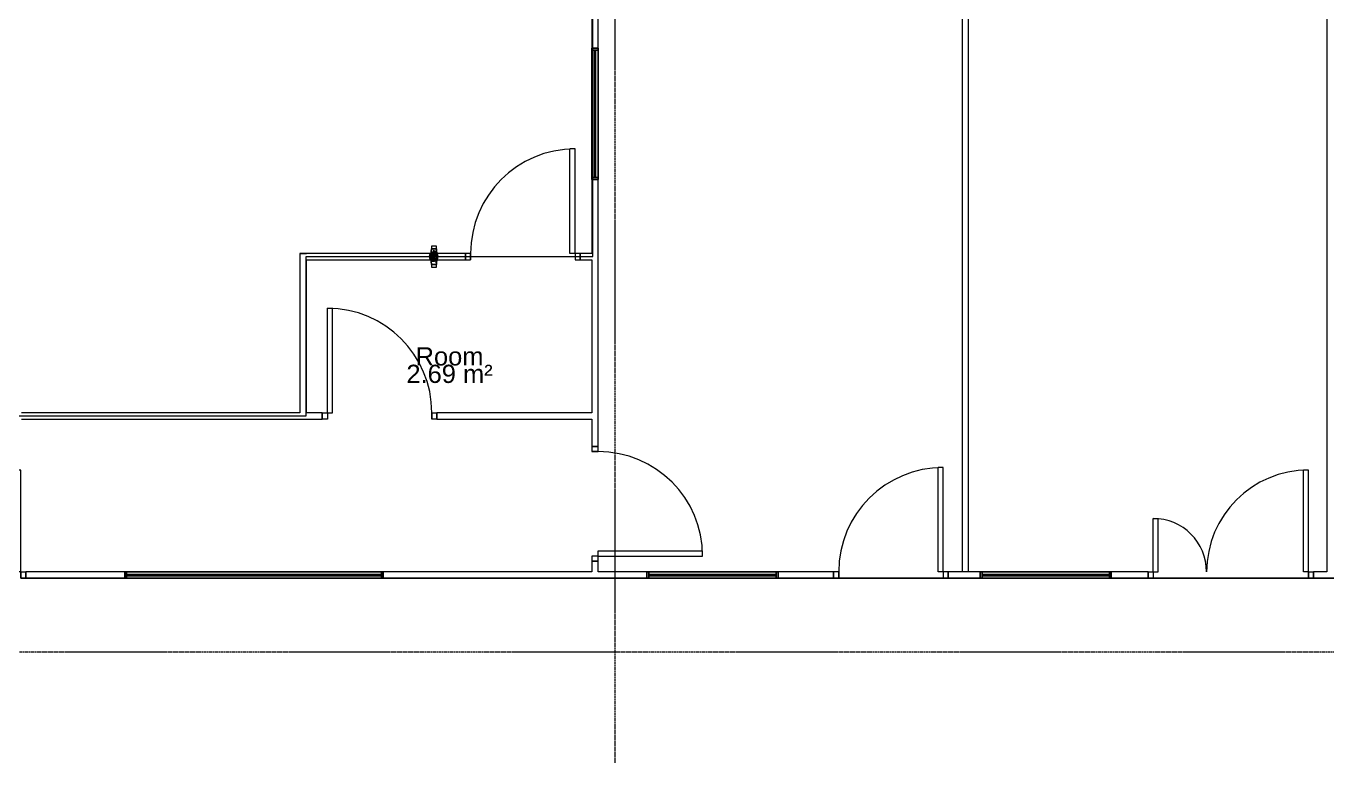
# Model space of a CAD drawing. Header units: millimetres. Extents: x -21807 to 26525, y -2564 to 60640.
# Drawn here: x -1424 to 8789, y 43568 to 49352 of the extents above; entities that cross this region are included whole.
import ezdxf

# ---------------------------------------------------------------- set-up
doc = ezdxf.new("R2010")
doc.units = ezdxf.units.MM
doc.linetypes.add('Grid Line', pattern=[22.225, 12.7, -3.175, 3.175, -3.175])
for name, color, linetype, lineweight in [('A-AREA-IDEN', 7, 'Continuous', 9), ('A-DETL-GENF', 7, 'Continuous', 5), ('A-DETL-THIN', 7, 'Continuous', 9), ('A-WALL', 7, 'Continuous', 9), ('P-PIPE', 7, 'Continuous', 5), ('S-GRID', 7, 'Continuous', 9)]:
    doc.layers.add(name, color=color, linetype=linetype, lineweight=lineweight)
for name, color, linetype, lineweight, true_color in [('A-DOOR', 5, 'Continuous', 9, 0x0000ff), ('A-FLOR', 7, 'Continuous', 9, 0x007f00), ('A-GLAZ', 7, 'Continuous', 9, 0x00007f)]:
    doc.layers.add(name, color=color, linetype=linetype, lineweight=lineweight, true_color=true_color)
doc.styles.add('Arial_1', font='arial.ttf', dxfattribs={"height": 143})

# ---------------------------------------------------------------- blocks, each defined once
blk = doc.blocks.new('Cư_a đôi ca_nh lê_ch - _D2 _1300x2200__TrongNha-1164139-MẶT BẰNG PHÂN VÙNG ÁP SUẤT')
at = {"layer": 'A-DETL-GENF', "color": 253, "lineweight": 9, "true_color": 0xaaaaaa}
for p, q in [((-785, -25), (-745, -25)), ((-785, -25), (-785, -825)), ((-745, -25), (-745, -825)), ((435, -25), (395, -25)), ((395, -25), (395, -445)), ((435, -25), (435, -445)), ((435, -445), (395, -445)), ((-785, -825), (-745, -825))]:
    blk.add_line(p, q, dxfattribs=at)
for centre, radius, start, end in [((-785, -25), 800, 270, 360), ((435, -25), 420, 180, 270)]:
    blk.add_arc(centre, radius, start, end, dxfattribs=at)
at = {"layer": 'A-DOOR', "color": 254, "lineweight": 13, "true_color": 0xccccff}
for p, q in [((-825, -25), (-825, 25)), ((-825, 25), (-785, 25)), ((-785, -25), (-785, 25)), ((435, 25), (475, 25)), ((435, -25), (435, 25)), ((475, 25), (475, -25)), ((-785, -25), (-825, -25)), ((475, -25), (435, -25))]:
    blk.add_line(p, q, dxfattribs=at)
at = {"layer": 'A-DOOR', "color": 161, "lineweight": 13, "true_color": 0xaaaaff}
for p, q in [((-825, 25), (-785, 25)), ((-785, 25), (-785, -25)), ((435, -25), (435, 25)), ((435, 25), (475, 25)), ((-785, -25), (-825, -25)), ((475, -25), (435, -25))]:
    blk.add_line(p, q, dxfattribs=at)
at = {"layer": 'A-DOOR', "color": 254, "lineweight": 13, "true_color": 0xe0e0ff}
for p, q in [((-825, -25), (-825, 25)), ((475, -25), (475, 25))]:
    blk.add_line(p, q, dxfattribs=at)
blk = doc.blocks.new('Cư_a đơn - _D5 _900x2200__TrongNha-1164426-MẶT BẰNG PHÂN VÙNG ÁP SUẤT')
at = {"layer": 'A-DETL-GENF', "color": 253, "lineweight": 9, "true_color": 0xaaaaaa}
for p, q in [((370, 25), (370, 845)), ((410, 845), (370, 845)), ((410, 25), (410, 845)), ((410, 25), (370, 25))]:
    blk.add_line(p, q, dxfattribs=at)
blk.add_arc((410, 25), 820, 90, 180, dxfattribs=at)
at = {"layer": 'A-DOOR', "color": 161, "lineweight": 13, "true_color": 0xaaaaff}
for p, q in [((-410, 25), (-450, 25)), ((-410, -25), (-410, 25)), ((450, 25), (410, 25)), ((410, 25), (410, -25)), ((-450, -25), (-410, -25)), ((410, -25), (450, -25))]:
    blk.add_line(p, q, dxfattribs=at)
at = {"layer": 'A-DOOR', "color": 254, "lineweight": 13, "true_color": 0xccccff}
for p, q in [((-450, 25), (-450, -25)), ((-410, 25), (-450, 25)), ((-410, 25), (-410, -25)), ((410, 25), (410, -25)), ((450, 25), (410, 25)), ((450, -25), (450, 25)), ((-450, -25), (-410, -25)), ((410, -25), (450, -25))]:
    blk.add_line(p, q, dxfattribs=at)
at = {"layer": 'A-DOOR', "color": 254, "lineweight": 13, "true_color": 0xe0e0ff}
for p, q in [((-450, 25), (-450, -25)), ((450, 25), (450, -25))]:
    blk.add_line(p, q, dxfattribs=at)
blk = doc.blocks.new('Cư_a đơn - _D5 _900x2200__TrongNha-V1-MẶT BẰNG PHÂN VÙNG ÁP SUẤT')
at = {"layer": 'A-DETL-GENF', "color": 254, "lineweight": 9, "true_color": 0xcccccc}
for p, q in [((370, 25), (370, 845)), ((410, 845), (370, 845)), ((410, 25), (410, 845)), ((410, 25), (370, 25))]:
    blk.add_line(p, q, dxfattribs=at)
blk.add_arc((410, 25), 820, 90, 180, dxfattribs=at)
at = {"layer": 'A-DOOR', "color": 254, "lineweight": 13, "true_color": 0xccccff}
for p, q in [((-410, 25), (-450, 25)), ((-450, 0), (-450, -25)), ((-410, 0), (-410, 25)), ((-410, 0), (-410, -25)), ((450, 25), (410, 25)), ((410, 25), (410, 0)), ((410, 0), (410, -25)), ((450, -25), (450, 0)), ((-450, -25), (-410, -25)), ((410, -25), (450, -25))]:
    blk.add_line(p, q, dxfattribs=at)
at = {"layer": 'A-DOOR', "color": 254, "lineweight": 13, "true_color": 0xe0e0ff}
for p, q in [((-450, 25), (-450, 0)), ((-410, 25), (-450, 25)), ((-450, 0), (-450, -25)), ((-410, 25), (-410, 0)), ((410, 25), (410, 0)), ((450, 25), (410, 25)), ((450, 0), (450, 25)), ((450, 0), (450, -25))]:
    blk.add_line(p, q, dxfattribs=at)
at = {"layer": 'A-DOOR', "color": 7, "lineweight": 13, "true_color": 0xececff}
for p, q in [((-450, 25), (-450, 0)), ((450, 25), (450, 0))]:
    blk.add_line(p, q, dxfattribs=at)
at = {"layer": 'A-DOOR', "color": 161, "lineweight": 13, "true_color": 0xaaaaff}
for p, q in [((-410, -25), (-410, 0)), ((410, 0), (410, -25)), ((-450, -25), (-410, -25)), ((410, -25), (450, -25))]:
    blk.add_line(p, q, dxfattribs=at)
blk = doc.blocks.new('AK_OViewTuongPanel - 1000x1200-1199565-MẶT BẰNG PHÂN VÙNG ÁP SUẤT')
at = {"layer": 'A-GLAZ', "color": 254, "lineweight": 13, "true_color": 0xe0e0ef}
for p, q in [((-515, 25), (-500, 25)), ((-500, 25), (-500, 5)), ((500, 25), (515, 25)), ((500, 5), (500, 25)), ((-500, -25), (-515, -25)), ((-500, -5), (-500, -25)), ((500, -25), (500, -5)), ((515, -25), (500, -25))]:
    blk.add_line(p, q, dxfattribs=at)
at = {"layer": 'A-GLAZ', "color": 7, "lineweight": 13, "true_color": 0xececf5}
for p, q in [((-515, -25), (-515, 25)), ((-500, -5), (-500, 5)), ((-500, 5), (-500, -5)), ((500, 5), (500, -5)), ((500, -5), (500, 5)), ((515, 25), (515, -25))]:
    blk.add_line(p, q, dxfattribs=at)
at = {"layer": 'A-GLAZ', "color": 9, "lineweight": 13, "true_color": 0xaaaad4}
for p, q in [((-515, 25), (-515, -25)), ((-500, 25), (-515, 25)), ((500, 25), (-500, 25)), ((-500, -25), (-500, 25)), ((500, 5), (-500, 5)), ((-500, 5), (-500, -5)), ((515, 25), (500, 25)), ((500, 25), (500, -25)), ((500, -5), (500, 5)), ((515, -25), (515, 25)), ((-515, -25), (-500, -25)), ((-500, -5), (500, -5)), ((-500, -25), (500, -25)), ((500, -25), (515, -25))]:
    blk.add_line(p, q, dxfattribs=at)
at = {"layer": 'A-GLAZ', "color": 254, "lineweight": 13, "true_color": 0xcccce5}
for p, q in [((-500, 25), (500, 25)), ((-500, 5), (500, 5)), ((500, -5), (-500, -5)), ((500, -25), (-500, -25))]:
    blk.add_line(p, q, dxfattribs=at)
blk = doc.blocks.new('AK_OViewTuongPanel - 1000x1200-V8-MẶT BẰNG PHÂN VÙNG ÁP SUẤT')
at = {"layer": 'A-GLAZ', "color": 254, "lineweight": 13, "true_color": 0xe0e0ef}
for p, q in [((-515, 25), (-500, 25)), ((-500, 25), (-500, 5)), ((500, 25), (515, 25)), ((500, 5), (500, 25)), ((-500, -5), (-500, -16)), ((500, -25), (-500, -25)), ((500, -16), (500, -5))]:
    blk.add_line(p, q, dxfattribs=at)
at = {"layer": 'A-GLAZ', "color": 7, "lineweight": 13, "true_color": 0xececf5}
for p, q in [((-515, -16), (-515, 25)), ((-500, -5), (-500, 5)), ((-500, 5), (-500, -5)), ((500, 5), (500, -5)), ((500, -5), (500, 5)), ((515, 25), (515, -16)), ((-500, -25), (-515, -25)), ((-500, -16), (-500, -25)), ((500, -25), (500, -16)), ((515, -25), (500, -25))]:
    blk.add_line(p, q, dxfattribs=at)
at = {"layer": 'A-GLAZ', "color": 9, "lineweight": 13, "true_color": 0xaaaad4}
for p, q in [((-515, 25), (-515, -16)), ((-500, 25), (-515, 25)), ((500, 25), (-500, 25)), ((-500, -16), (-500, 25)), ((500, 5), (-500, 5)), ((-500, 5), (-500, -5)), ((515, 25), (500, 25)), ((500, 25), (500, -16)), ((500, -5), (500, 5)), ((515, -16), (515, 25)), ((-500, -5), (500, -5))]:
    blk.add_line(p, q, dxfattribs=at)
at = {"layer": 'A-GLAZ', "color": 254, "lineweight": 13, "true_color": 0xcccce5}
for p, q in [((-500, 25), (500, 25)), ((-500, 5), (500, 5)), ((-515, -16), (-515, -25)), ((-515, -25), (-500, -25)), ((500, -5), (-500, -5)), ((-500, -25), (-500, -16)), ((-500, -25), (500, -25)), ((500, -16), (500, -25)), ((500, -25), (515, -25)), ((515, -25), (515, -16))]:
    blk.add_line(p, q, dxfattribs=at)
at = {"layer": 'A-GLAZ', "color": 7, "lineweight": 13, "true_color": 0xf3f3f9}
for p, q in [((-515, -25), (-515, -16)), ((515, -16), (515, -25))]:
    blk.add_line(p, q, dxfattribs=at)
blk = doc.blocks.new('AK_OViewTuongPanel - 2000x1200-V16-MẶT BẰNG PHÂN VÙNG ÁP SUẤT')
at = {"layer": 'A-GLAZ', "color": 9, "lineweight": 13, "true_color": 0xaaaad4}
for p, q in [((-1015, 25), (-1015, -25)), ((-1000, 25), (-1015, 25)), ((-1000, -25), (-1000, 25)), ((1000, 25), (-1000, 25)), ((1000, 5), (-1000, 5)), ((-1000, 5), (-1000, -5)), ((1015, 25), (1000, 25)), ((1000, 25), (1000, -25)), ((1000, -5), (1000, 5)), ((1015, -25), (1015, 25)), ((-1015, -25), (-1000, -25)), ((-1000, -5), (1000, -5)), ((-1000, -25), (1000, -25)), ((1000, -25), (1015, -25))]:
    blk.add_line(p, q, dxfattribs=at)
at = {"layer": 'A-GLAZ', "color": 7, "lineweight": 13, "true_color": 0xececf5}
for p, q in [((-1015, -25), (-1015, 25)), ((-1000, -5), (-1000, 5)), ((-1000, 5), (-1000, -5)), ((1000, 5), (1000, -5)), ((1000, -5), (1000, 5)), ((1015, 25), (1015, -25))]:
    blk.add_line(p, q, dxfattribs=at)
at = {"layer": 'A-GLAZ', "color": 254, "lineweight": 13, "true_color": 0xe0e0ef}
for p, q in [((-1015, 25), (-1000, 25)), ((-1000, 25), (-1000, 5)), ((1000, 25), (1015, 25)), ((1000, 5), (1000, 25)), ((-1000, -25), (-1015, -25)), ((-1000, -5), (-1000, -25)), ((1000, -25), (1000, -5)), ((1015, -25), (1000, -25))]:
    blk.add_line(p, q, dxfattribs=at)
at = {"layer": 'A-GLAZ', "color": 254, "lineweight": 13, "true_color": 0xcccce5}
for p, q in [((-1000, 25), (1000, 25)), ((-1000, 5), (1000, 5)), ((1000, -5), (-1000, -5)), ((1000, -25), (-1000, -25))]:
    blk.add_line(p, q, dxfattribs=at)
blk = doc.blocks.new('Cư_a đơn - _D5 _900x2200__TrongNha-1164036-MẶT BẰNG PHÂN VÙNG ÁP SUẤT')
at = {"layer": 'A-DETL-GENF', "color": 253, "lineweight": 9, "true_color": 0xaaaaaa}
for p, q in [((410, -25), (370, -25)), ((370, -25), (370, -845)), ((410, -25), (410, -845)), ((410, -845), (370, -845))]:
    blk.add_line(p, q, dxfattribs=at)
blk.add_arc((410, -25), 820, 180, 270, dxfattribs=at)
at = {"layer": 'A-DOOR', "color": 254, "lineweight": 13, "true_color": 0xccccff}
for p, q in [((-450, -25), (-450, 25)), ((-450, 25), (-410, 25)), ((-410, -25), (-410, 25)), ((410, 25), (450, 25)), ((410, -25), (410, 25)), ((450, 25), (450, -25)), ((-410, -25), (-450, -25)), ((450, -25), (410, -25))]:
    blk.add_line(p, q, dxfattribs=at)
at = {"layer": 'A-DOOR', "color": 161, "lineweight": 13, "true_color": 0xaaaaff}
for p, q in [((-450, 25), (-410, 25)), ((-410, 25), (-410, -25)), ((410, -25), (410, 25)), ((410, 25), (450, 25)), ((-410, -25), (-450, -25)), ((450, -25), (410, -25))]:
    blk.add_line(p, q, dxfattribs=at)
at = {"layer": 'A-DOOR', "color": 254, "lineweight": 13, "true_color": 0xe0e0ff}
for p, q in [((-450, -25), (-450, 25)), ((450, -25), (450, 25))]:
    blk.add_line(p, q, dxfattribs=at)
blk = doc.blocks.new('AK-SGS-M3-A_rvt-1-MẶT BẰNG PHÂN VÙNG ÁP SUẤT')
at = {"layer": 'A-WALL', "color": 253, "lineweight": 13, "true_color": 0xaaaaaa}
for p, q in [((8789, 58117), (8789, 45067)), ((5926, 55542), (5926, 45067)), ((3068, 49177), (3068, 50627)), ((5976, 45067), (5976, 49457)), ((3068, 46052), (3068, 48147)), ((777, 46317), (777, 47517)), ((777, 47517), (2026, 47517)), ((2026, 47517), (2026, 47542)), ((2926, 47542), (2926, 47517)), ((2926, 47517), (3018, 47517)), ((3018, 47517), (3018, 46317)), ((-1459, 46267), (902, 46267)), ((902, 46317), (777, 46317)), ((902, 46267), (902, 46317)), ((3018, 46317), (1802, 46317)), ((1802, 46317), (1802, 46267)), ((1802, 46267), (3018, 46267)), ((3018, 46267), (3018, 46052)), ((3018, 46052), (3068, 46052)), ((3018, 45152), (3018, 45067)), ((3068, 45152), (3018, 45152)), ((3068, 45067), (3068, 45152)), ((-649, 45067), (-1424, 45067)), ((-1424, 45067), (-1424, 45017)), ((3018, 45067), (1381, 45067)), ((3451, 45067), (3068, 45067)), ((4916, 45067), (4481, 45067)), ((4916, 45017), (4916, 45067)), ((5926, 45067), (5816, 45067)), ((5816, 45067), (5816, 45017)), ((6066, 45067), (5976, 45067)), ((7384, 45067), (7096, 45067)), ((7384, 45017), (7384, 45067)), ((8789, 45067), (8684, 45067)), ((8684, 45067), (8684, 45017)), ((-1424, 45017), (-649, 45017)), ((1381, 45017), (3451, 45017)), ((4481, 45017), (4916, 45017)), ((5816, 45017), (6066, 45017)), ((7096, 45017), (7384, 45017)), ((8684, 45017), (8939, 45017))]:
    blk.add_line(p, q, dxfattribs=at)
at = {"layer": 'A-WALL', "color": 254, "lineweight": 13, "true_color": 0xcccccc}
for p, q in [((8789, 58117), (8789, 45067)), ((5926, 55542), (5926, 45067)), ((3068, 49177), (3068, 49946)), ((3018, 49469), (3018, 49177)), ((5976, 45067), (5976, 49457)), ((3068, 49162), (3068, 48162)), ((3018, 48147), (3018, 47567)), ((3068, 46052), (3068, 48147)), ((777, 47567), (727, 47567)), ((727, 47567), (727, 46317)), ((2026, 47567), (777, 47567)), ((777, 46317), (777, 47517)), ((777, 47517), (2026, 47517)), ((2026, 47542), (2026, 47567)), ((3018, 47567), (2926, 47567)), ((2926, 47567), (2926, 47542)), ((2926, 47517), (3018, 47517)), ((3018, 47517), (3018, 46317)), ((727, 46317), (-1459, 46317)), ((-1459, 46267), (902, 46267)), ((902, 46317), (777, 46317)), ((3018, 46317), (1802, 46317)), ((1802, 46267), (3018, 46267)), ((3018, 46267), (3018, 46052)), ((3018, 45152), (3018, 45067)), ((3068, 45067), (3068, 45152)), ((-649, 45067), (-1424, 45067)), ((-634, 45067), (1366, 45067)), ((3018, 45067), (1381, 45067)), ((3451, 45067), (3068, 45067)), ((3466, 45067), (4466, 45067)), ((4916, 45067), (4481, 45067)), ((5926, 45067), (5816, 45067)), ((6066, 45067), (5976, 45067)), ((6081, 45067), (7081, 45067)), ((7384, 45067), (7096, 45067)), ((8789, 45067), (8684, 45067)), ((-1424, 45017), (-649, 45017)), ((1366, 45017), (-634, 45017)), ((1381, 45017), (3451, 45017)), ((4466, 45017), (3466, 45017)), ((4481, 45017), (4916, 45017)), ((5816, 45017), (6066, 45017)), ((7081, 45017), (6081, 45017)), ((7096, 45017), (7384, 45017)), ((8684, 45017), (8939, 45017))]:
    blk.add_line(p, q, dxfattribs=at)
at = {"layer": 'A-WALL', "color": 254, "lineweight": 13, "true_color": 0xe0e0e0}
for p, q in [((3018, 49469), (3018, 49177)), ((3018, 48162), (3018, 49162)), ((3026, 49177), (3068, 49177)), ((3068, 49177), (3068, 49162)), ((3068, 48162), (3068, 49162)), ((3018, 48147), (3018, 47567)), ((3068, 48147), (3026, 48147)), ((3068, 48162), (3068, 48147)), ((727, 47567), (777, 47567)), ((727, 47567), (727, 46317)), ((2026, 47567), (777, 47567)), ((2026, 47542), (2026, 47517)), ((3018, 47567), (2926, 47567)), ((2926, 47517), (2926, 47542)), ((727, 46317), (-1459, 46317)), ((902, 46317), (902, 46267)), ((1802, 46267), (1802, 46317)), ((3068, 46052), (3018, 46052)), ((3018, 45152), (3068, 45152)), ((-1424, 45017), (-1424, 45067)), ((-649, 45017), (-649, 45067)), ((-649, 45067), (-634, 45067)), ((1366, 45067), (-634, 45067)), ((1366, 45067), (1381, 45067)), ((1381, 45067), (1381, 45017)), ((3451, 45017), (3451, 45067)), ((3451, 45067), (3466, 45067)), ((4466, 45067), (3466, 45067)), ((4466, 45067), (4481, 45067)), ((4481, 45067), (4481, 45017)), ((4916, 45067), (4916, 45017)), ((5816, 45017), (5816, 45067)), ((5976, 45067), (5926, 45067)), ((5976, 45067), (5926, 45067)), ((6066, 45017), (6066, 45067)), ((6066, 45067), (6081, 45067)), ((7081, 45067), (6081, 45067)), ((7081, 45067), (7096, 45067)), ((7096, 45067), (7096, 45017)), ((7384, 45067), (7384, 45017)), ((8684, 45017), (8684, 45067)), ((-634, 45017), (-649, 45017)), ((-634, 45017), (1366, 45017)), ((1381, 45017), (1366, 45017)), ((3466, 45017), (3451, 45017)), ((3466, 45017), (4466, 45017)), ((4481, 45017), (4466, 45017)), ((6081, 45017), (6066, 45017)), ((6081, 45017), (7081, 45017)), ((7096, 45017), (7081, 45017))]:
    blk.add_line(p, q, dxfattribs=at)
at = {"layer": 'A-WALL', "color": 7, "lineweight": 13, "true_color": 0xececec}
for p, q in [((3018, 49177), (3026, 49177)), ((3018, 49162), (3018, 49177)), ((3018, 49162), (3018, 48162)), ((3026, 49177), (3068, 49177)), ((3068, 49162), (3068, 49177)), ((3018, 48147), (3018, 48162)), ((3026, 48147), (3018, 48147)), ((3068, 48147), (3026, 48147)), ((3068, 48147), (3068, 48162)), ((2026, 47567), (2026, 47542)), ((2926, 47542), (2926, 47567)), ((-649, 45017), (-649, 45067)), ((-634, 45067), (-649, 45067)), ((1381, 45067), (1366, 45067)), ((1381, 45067), (1381, 45017)), ((3451, 45017), (3451, 45067)), ((3466, 45067), (3451, 45067)), ((4481, 45067), (4466, 45067)), ((4481, 45067), (4481, 45017)), ((6066, 45017), (6066, 45067)), ((6081, 45067), (6066, 45067)), ((7096, 45067), (7081, 45067)), ((7096, 45067), (7096, 45017)), ((-649, 45017), (-634, 45017)), ((1366, 45017), (1381, 45017)), ((3451, 45017), (3466, 45017)), ((4466, 45017), (4481, 45017)), ((6066, 45017), (6081, 45017)), ((7081, 45017), (7096, 45017))]:
    blk.add_line(p, q, dxfattribs=at)
at = {"layer": 'A-WALL', "color": 7, "lineweight": 13, "true_color": 0xf3f3f3}
for p, q in [((3018, 49177), (3018, 49162)), ((3018, 49177), (3026, 49177)), ((3018, 48162), (3018, 48147)), ((3026, 48147), (3018, 48147))]:
    blk.add_line(p, q, dxfattribs=at)
at = {"layer": 'A-DOOR', "color": 9, "lineweight": 13, "true_color": 0xaaaad4}
for name, p in [('Cư_a đơn - _D5 _900x2200__TrongNha-V1-MẶT BẰNG PHÂN VÙNG ÁP SUẤT', (2476, 47542)), ('Cư_a đơn - _D5 _900x2200__TrongNha-1164426-MẶT BẰNG PHÂN VÙNG ÁP SUẤT', (5366, 45042))]:
    blk.add_blockref(name, p, dxfattribs=at)
for name, p, rotation in [('Cư_a đơn - _D5 _900x2200__TrongNha-1164036-MẶT BẰNG PHÂN VÙNG ÁP SUẤT', (1352, 46292), 180), ('Cư_a đơn - _D5 _900x2200__TrongNha-1164426-MẶT BẰNG PHÂN VÙNG ÁP SUẤT', (3043, 45602), 269.9999999999999), ('Cư_a đôi ca_nh lê_ch - _D2 _1300x2200__TrongNha-1164139-MẶT BẰNG PHÂN VÙNG ÁP SUẤT', (-2249, 45042), 180), ('Cư_a đôi ca_nh lê_ch - _D2 _1300x2200__TrongNha-1164139-MẶT BẰNG PHÂN VÙNG ÁP SUẤT', (7859, 45042), 180)]:
    blk.add_blockref(name, p, dxfattribs=dict(at, rotation=rotation))
at = {"layer": 'A-GLAZ', "color": 9, "lineweight": 13, "true_color": 0xaaaad4}
for name, p, rotation in [('AK_OViewTuongPanel - 1000x1200-V8-MẶT BẰNG PHÂN VÙNG ÁP SUẤT', (3043, 48662), 269.9999999999999), ('AK_OViewTuongPanel - 2000x1200-V16-MẶT BẰNG PHÂN VÙNG ÁP SUẤT', (366, 45042), 180), ('AK_OViewTuongPanel - 1000x1200-1199565-MẶT BẰNG PHÂN VÙNG ÁP SUẤT', (6581, 45042), 180)]:
    blk.add_blockref(name, p, dxfattribs=dict(at, rotation=rotation))
blk.add_blockref('AK_OViewTuongPanel - 1000x1200-1199565-MẶT BẰNG PHÂN VÙNG ÁP SUẤT', (3966, 45042), dxfattribs=at)
blk = doc.blocks.new('PG_DongHoDoNuoc - ĐẦU NỐI ĐỒNG HỒ ĐO CHÊNH ÁP-V153-MẶT BẰNG PHÂN VÙNG ÁP SUẤT')
at = {"layer": 'P-PIPE', "color": 251, "true_color": 0x666666}
for p, q in [((-62, 22), (-83, 22)), ((-62, 22), (-83, 22)), ((-83, 22), (-83, 2)), ((-83, 22), (-83, 2)), ((-83, 2), (-83, -18)), ((-83, 2), (-83, -18)), ((-62, 22), (-12, 25)), ((-62, 22), (-12, 25)), ((-62, 22), (-12, 25)), ((-62, 22), (-12, 25)), ((-62, 22), (-12, 25)), ((-62, 22), (-12, 25)), ((-14, 24), (-62, 22)), ((-14, 24), (-62, 22)), ((-62, 2), (-62, 22)), ((-62, 22), (-62, -18)), ((-19, 20), (-62, 22)), ((-10, 20), (-62, 22)), ((-13, 16), (-62, 22)), ((-62, 22), (-62, -18)), ((-62, 2), (-62, 22)), ((-62, 22), (-62, -18)), ((-19, 20), (-62, 22)), ((-10, 20), (-62, 22)), ((-13, 16), (-62, 22)), ((-62, 22), (-62, -18)), ((-62, -18), (-62, 2)), ((-62, -18), (-62, 2)), ((-46, 5), (-48, 0)), ((-46, 5), (-48, 0)), ((-43, 5), (-46, 5)), ((-41, 5), (-46, 5)), ((-43, 5), (-46, 5)), ((-41, 5), (-46, 5)), ((-42, 0), (-43, 5)), ((-43, 5), (-38, 5)), ((-42, 0), (-43, 5)), ((-43, 5), (-38, 5)), ((-42, 0), (-41, 5)), ((-42, 0), (-41, 5)), ((-41, 5), (-38, 5)), ((-41, 5), (-38, 5)), ((-22, 5), (-39, 5)), ((-22, 5), (-39, 5)), ((-38, 5), (-36, 0)), ((-38, 5), (-36, 0)), ((-10, 20), (-10, 23)), ((-10, 20), (-10, 23)), ((-10, 16), (-10, 20)), ((-10, 16), (-10, 20)), ((-83, -18), (-62, -18)), ((-83, -18), (-62, -18)), ((-13, -24), (-62, -18)), ((-13, -24), (-62, -18)), ((-14, -16), (-62, -18)), ((-14, -16), (-62, -18)), ((-13, -24), (-62, -18)), ((-15, -23), (-62, -18)), ((-20, -19), (-62, -18)), ((-10, -20), (-62, -18)), ((-62, -18), (-12, -24)), ((-13, -24), (-62, -18)), ((-15, -23), (-62, -18)), ((-20, -19), (-62, -18)), ((-10, -20), (-62, -18)), ((-62, -18), (-12, -24)), ((-48, 0), (-46, -5)), ((-48, 0), (-42, 0)), ((-48, 0), (-46, -5)), ((-48, 0), (-42, 0)), ((-46, -5), (-43, -5)), ((-46, -5), (-41, -5)), ((-46, -5), (-43, -5)), ((-46, -5), (-41, -5)), ((-43, -5), (-42, 0)), ((-43, -5), (-42, 0)), ((-43, -5), (-38, -5)), ((-43, -5), (-38, -5)), ((-41, -5), (-42, 0)), ((-42, 0), (-36, 0)), ((-41, -5), (-42, 0)), ((-42, 0), (-36, 0)), ((-38, -5), (-41, -5)), ((-38, -5), (-41, -5)), ((-39, -5), (-22, -5)), ((-39, -5), (-22, -5)), ((-36, 0), (-38, -5)), ((-36, 0), (-38, -5)), ((-10, -20), (-10, -16)), ((-10, -20), (-10, -16)), ((-10, -23), (-10, -20)), ((-10, -23), (-10, -20))]:
    blk.add_line(p, q, dxfattribs=at)
at = {"layer": 'P-PIPE'}
for p, q in [((10, 23), (10, 20)), ((10, 23), (10, 20)), ((61, 22), (10, 20)), ((61, 22), (10, 20)), ((10, 20), (10, 16)), ((10, 20), (10, 16)), ((12, 25), (61, 22)), ((12, 25), (61, 22)), ((12, 25), (61, 22)), ((12, 25), (61, 22)), ((61, 22), (13, 16)), ((61, 22), (13, 16)), ((61, 22), (14, 24)), ((61, 22), (14, 24)), ((61, 22), (19, 20)), ((61, 22), (19, 20)), ((26, -12), (26, 7)), ((26, 7), (35, 7)), ((35, 7), (26, 7)), ((26, 7), (26, -12)), ((26, -12), (26, 7)), ((26, 7), (35, 7)), ((35, 7), (26, 7)), ((26, 7), (26, -12)), ((35, 7), (35, -12)), ((35, -12), (35, 7)), ((35, 7), (35, -12)), ((35, -12), (35, 7)), ((82, 22), (61, 22)), ((61, 22), (61, 2)), ((82, 22), (61, 22)), ((61, 22), (61, 2)), ((61, -18), (61, 22)), ((61, -18), (61, 22)), ((61, -18), (61, 22)), ((61, -18), (61, 22)), ((61, 2), (61, -18)), ((61, 2), (61, -18)), ((82, 2), (82, 22)), ((82, 2), (82, 22)), ((82, -18), (82, 2)), ((82, -18), (82, 2)), ((10, -16), (10, -20)), ((10, -16), (10, -20)), ((61, -18), (10, -20)), ((61, -18), (10, -20)), ((10, -20), (10, -23)), ((10, -20), (10, -23)), ((12, -24), (61, -18)), ((12, -24), (61, -18)), ((61, -18), (13, -24)), ((61, -18), (13, -24)), ((61, -18), (14, -16)), ((61, -18), (14, -16)), ((61, -18), (15, -23)), ((61, -18), (15, -23)), ((61, -18), (20, -19)), ((61, -18), (20, -19)), ((35, -12), (26, -12)), ((26, -12), (35, -12)), ((35, -12), (26, -12)), ((26, -12), (35, -12)), ((61, -18), (82, -18)), ((61, -18), (82, -18))]:
    blk.add_line(p, q, dxfattribs=at)
at = {"layer": 'P-PIPE', "color": 251, "true_color": 0x666666}
for radius, start, end in [(35, 90, 180), (35, 90, 180), (35, 90, 180), (35, 90, 180), (30.5, 90, 180), (30.5, 90, 180), (30.5, 90, 180), (30.5, 90, 180), (27.5, 90, 180), (27.5, 90, 180), (27.5, 90, 180), (27.5, 90, 180), (27.5, 90.0381, 116.698), (27.5, 90.0381, 116.698), (12.3, 90, 180), (12.3, 90, 180), (10, 90, 180), (10, 90, 180), (10, 180, 270), (10, 180, 270), (35, 180, 270), (35, 180, 270), (35, 180, 270), (35, 180, 270), (30.5, 180, 270), (30.5, 180, 270), (30.5, 180, 270), (30.5, 180, 270), (27.5, 180, 270), (27.5, 180, 270), (27.5, 180, 270), (27.5, 180, 270), (27.5, 241.918, 270), (27.5, 241.918, 270), (12.3, 180, 270), (12.3, 180, 270)]:
    blk.add_arc((0, 0), radius, start, end, dxfattribs=at)
at = {"layer": 'P-PIPE'}
for radius, start, end in [(35, 0, 90), (35, 0, 90), (35, 0, 90), (35, 0, 90), (30.5, 0, 90), (30.5, 0, 90), (30.5, 0, 90), (30.5, 0, 90), (27.5, 0, 90), (27.5, 0, 90), (27.5, 0, 90), (27.5, 0, 90), (27.5, 63.3782, 89.9986), (27.5, 63.3782, 89.9986), (12.3, 0, 90), (12.3, 0, 90), (10, 360, 90), (10, 360, 90), (10, 270, 360), (12.3, 270, 0), (27.5, 270, 360), (35, 270, 0), (35, 270, 0), (30.5, 270, 360), (30.5, 270, 360), (27.5, 270, 360), (10, 270, 360), (12.3, 270, 0), (27.5, 270, 360), (35, 270, 0), (35, 270, 0), (30.5, 270, 360), (30.5, 270, 360), (27.5, 270, 360), (27.5, 270, 298.082), (27.5, 270, 298.082)]:
    blk.add_arc((0, 0), radius, start, end, dxfattribs=at)
at = {"layer": 'P-PIPE', "color": 251, "true_color": 0x666666}
for centre, start_param, end_param in [((-39, 0), 0, 3.141593), ((-39, 0), 0, 3.141593), ((-39, 0), 3.141593, 6.283185), ((-39, 0), 3.141593, 6.283185), ((-22, 0), 0, 3.141593), ((-22, 0), 0, 3.141593), ((-22, 0), 3.141593, 6.283185), ((-22, 0), 3.141593, 6.283185)]:
    blk.add_ellipse(centre, major_axis=(0, 5), ratio=0.5, start_param=start_param, end_param=end_param, dxfattribs=at)
for points, knots in [([(-28, 0), (-28, 1), (-27, 3), (-27, 5), (-27, 7), (-26, 8), (-26, 9), (-26, 10), (-25, 11), (-25, 11), (-25, 12), (-24, 13), (-24, 14), (-23, 15), (-23, 15), (-22, 16), (-22, 17), (-21, 18), (-20, 19), (-19, 20)], [-1, -1, -1, -1, -0.875, -0.75, -0.6875, -0.625, -0.5625, -0.53125, -0.5, -0.46875, -0.4375, -0.375, -0.3125, -0.28125, -0.25, -0.21875, -0.1875, -0.125, 0, 0, 0, 0]), ([(-28, 0), (-28, 1), (-27, 3), (-27, 5), (-27, 7), (-26, 8), (-26, 9), (-26, 10), (-25, 11), (-25, 11), (-25, 12), (-24, 13), (-24, 14), (-23, 15), (-23, 15), (-22, 16), (-22, 17), (-21, 18), (-20, 19), (-19, 20)], [-1, -1, -1, -1, -0.875, -0.75, -0.6875, -0.625, -0.5625, -0.53125, -0.5, -0.46875, -0.4375, -0.375, -0.3125, -0.28125, -0.25, -0.21875, -0.1875, -0.125, 0, 0, 0, 0]), ([(-20, -19), (-21, -18), (-22, -16), (-23, -15), (-24, -14), (-24, -13), (-25, -12), (-25, -11), (-26, -10), (-26, -9), (-26, -8), (-27, -7), (-27, -6), (-27, -5), (-27, -3), (-28, -1), (-28, 0)], [-1, -1, -1, -1, -0.833333, -0.75, -0.708333, -0.666667, -0.625, -0.583333, -0.5, -0.416667, -0.375, -0.333333, -0.291667, -0.25, -0.166667, 0, 0, 0, 0]), ([(-20, -19), (-21, -18), (-22, -16), (-23, -15), (-24, -14), (-24, -13), (-25, -12), (-25, -11), (-26, -10), (-26, -9), (-26, -8), (-27, -7), (-27, -6), (-27, -5), (-27, -3), (-28, -1), (-28, 0)], [-1, -1, -1, -1, -0.833333, -0.75, -0.708333, -0.666667, -0.625, -0.583333, -0.5, -0.416667, -0.375, -0.333333, -0.291667, -0.25, -0.166667, 0, 0, 0, 0]), ([(-13, 16), (-14, 16), (-14, 16), (-15, 15), (-16, 14), (-17, 14), (-17, 14), (-17, 13), (-17, 13), (-17, 13), (-18, 12), (-18, 12), (-19, 11), (-19, 10), (-19, 10), (-19, 10), (-19, 9), (-19, 9), (-20, 9), (-20, 8), (-20, 7), (-20, 6), (-20, 5), (-20, 5), (-21, 4), (-21, 3), (-21, 2), (-21, 1), (-21, 0)], [-1, -1, -1, -1, -0.9375, -0.875, -0.8125, -0.78125, -0.765625, -0.75, -0.734375, -0.71875, -0.6875, -0.625, -0.59375, -0.5625, -0.53125, -0.515625, -0.5, -0.484375, -0.46875, -0.4375, -0.375, -0.3125, -0.28125, -0.25, -0.21875, -0.1875, -0.125, 0, 0, 0, 0]), ([(-13, 16), (-14, 16), (-14, 16), (-15, 15), (-16, 14), (-17, 14), (-17, 14), (-17, 13), (-17, 13), (-17, 13), (-18, 12), (-18, 12), (-19, 11), (-19, 10), (-19, 10), (-19, 10), (-19, 9), (-19, 9), (-20, 9), (-20, 8), (-20, 7), (-20, 6), (-20, 5), (-20, 5), (-21, 4), (-21, 3), (-21, 2), (-21, 1), (-21, 0)], [-1, -1, -1, -1, -0.9375, -0.875, -0.8125, -0.78125, -0.765625, -0.75, -0.734375, -0.71875, -0.6875, -0.625, -0.59375, -0.5625, -0.53125, -0.515625, -0.5, -0.484375, -0.46875, -0.4375, -0.375, -0.3125, -0.28125, -0.25, -0.21875, -0.1875, -0.125, 0, 0, 0, 0]), ([(-21, 0), (-21, -1), (-21, -2), (-21, -3), (-21, -4), (-21, -5), (-21, -5), (-20, -6), (-20, -7), (-20, -8), (-20, -8), (-20, -9), (-20, -9), (-20, -9), (-19, -10), (-19, -10), (-19, -11), (-18, -12), (-18, -12), (-18, -13), (-18, -13), (-18, -13), (-17, -13), (-17, -14), (-16, -15), (-15, -15), (-15, -15), (-14, -16)], [-1, -1, -1, -1, -0.875, -0.8125, -0.78125, -0.75, -0.71875, -0.6875, -0.625, -0.5625, -0.53125, -0.515625, -0.5, -0.484375, -0.46875, -0.4375, -0.375, -0.3125, -0.28125, -0.265625, -0.25, -0.234375, -0.21875, -0.1875, -0.125, -0.0625, 0, 0, 0, 0]), ([(-21, 0), (-21, -1), (-21, -2), (-21, -3), (-21, -4), (-21, -5), (-21, -5), (-20, -6), (-20, -7), (-20, -8), (-20, -8), (-20, -9), (-20, -9), (-20, -9), (-19, -10), (-19, -10), (-19, -11), (-18, -12), (-18, -12), (-18, -13), (-18, -13), (-18, -13), (-17, -13), (-17, -14), (-16, -15), (-15, -15), (-15, -15), (-14, -16)], [-1, -1, -1, -1, -0.875, -0.8125, -0.78125, -0.75, -0.71875, -0.6875, -0.625, -0.5625, -0.53125, -0.515625, -0.5, -0.484375, -0.46875, -0.4375, -0.375, -0.3125, -0.28125, -0.265625, -0.25, -0.234375, -0.21875, -0.1875, -0.125, -0.0625, 0, 0, 0, 0]), ([(-19, 20), (-19, 20), (-18, 21), (-17, 21), (-17, 22), (-17, 22), (-17, 22), (-16, 22), (-16, 22), (-16, 22), (-16, 23), (-15, 23), (-15, 23), (-15, 23), (-15, 23), (-14, 23), (-14, 24), (-14, 24)], [-1, -1, -1, -1, -0.666667, -0.583333, -0.541667, -0.5, -0.458333, -0.416667, -0.375, -0.333333, -0.291667, -0.25, -0.208333, -0.166667, -0.125, -0.083333, 0, 0, 0, 0]), ([(-19, 20), (-19, 20), (-18, 21), (-17, 21), (-17, 22), (-17, 22), (-17, 22), (-16, 22), (-16, 22), (-16, 22), (-16, 23), (-15, 23), (-15, 23), (-15, 23), (-15, 23), (-14, 23), (-14, 24), (-14, 24)], [-1, -1, -1, -1, -0.666667, -0.583333, -0.541667, -0.5, -0.458333, -0.416667, -0.375, -0.333333, -0.291667, -0.25, -0.208333, -0.166667, -0.125, -0.083333, 0, 0, 0, 0]), ([(-15, -23), (-15, -23), (-15, -23), (-16, -23), (-16, -23), (-16, -22), (-16, -22), (-16, -22), (-17, -22), (-17, -22), (-17, -21), (-17, -21), (-18, -21), (-18, -21), (-19, -20), (-20, -19), (-20, -19)], [-1, -1, -1, -1, -0.916667, -0.875, -0.833333, -0.791667, -0.75, -0.708333, -0.666667, -0.625, -0.583333, -0.541667, -0.5, -0.416667, -0.333333, 0, 0, 0, 0]), ([(-15, -23), (-15, -23), (-15, -23), (-16, -23), (-16, -23), (-16, -22), (-16, -22), (-16, -22), (-17, -22), (-17, -22), (-17, -21), (-17, -21), (-18, -21), (-18, -21), (-19, -20), (-20, -19), (-20, -19)], [-1, -1, -1, -1, -0.916667, -0.875, -0.833333, -0.791667, -0.75, -0.708333, -0.666667, -0.625, -0.583333, -0.541667, -0.5, -0.416667, -0.333333, 0, 0, 0, 0])]:
    blk.add_open_spline(points, degree=3, knots=knots, dxfattribs=at)
for points in [[(-14, 24), (-14, 24), (-13, 24), (-12, 25), (-12, 25)], [(-14, 24), (-14, 24), (-13, 24), (-12, 25), (-12, 25)], [(-10, 16), (-10, 16), (-12, 16), (-13, 16), (-13, 16)], [(-10, 16), (-10, 16), (-12, 16), (-13, 16), (-13, 16)], [(-12, 25), (-12, 25), (-12, 25), (-12, 25), (-12, 25)], [(-12, 25), (-12, 24), (-12, 24), (-11, 23), (-10, 23)], [(-12, 25), (-12, 25), (-12, 25), (-12, 25), (-12, 25)], [(-12, 25), (-12, 24), (-12, 24), (-11, 23), (-10, 23)], [(-10, 23), (-10, 22), (-10, 20), (-10, 18), (-10, 16)], [(-10, 23), (-10, 22), (-10, 20), (-10, 18), (-10, 16)], [(-13, -24), (-13, -24), (-13, -24), (-14, -23), (-15, -23)], [(-13, -24), (-13, -24), (-13, -24), (-14, -23), (-15, -23)], [(-14, -16), (-14, -16), (-12, -16), (-11, -16), (-10, -16)], [(-14, -16), (-14, -16), (-12, -16), (-11, -16), (-10, -16)], [(-12, -24), (-13, -24), (-13, -24), (-13, -24), (-13, -24)], [(-12, -24), (-13, -24), (-13, -24), (-13, -24), (-13, -24)], [(-10, -23), (-11, -24), (-12, -24), (-12, -24), (-12, -24)], [(-10, -23), (-11, -24), (-12, -24), (-12, -24), (-12, -24)], [(-10, -16), (-10, -18), (-10, -21), (-10, -23), (-10, -23)], [(-10, -16), (-10, -18), (-10, -21), (-10, -23), (-10, -23)]]:
    blk.add_open_spline(points, degree=3, dxfattribs=at)
at = {"layer": 'P-PIPE'}
for points in [[(10, 23), (10, 24), (11, 24), (12, 24), (12, 25)], [(10, 23), (10, 24), (11, 24), (12, 24), (12, 25)], [(10, 16), (10, 18), (10, 21), (10, 23), (10, 23)], [(10, 16), (10, 18), (10, 21), (10, 23), (10, 23)], [(13, 16), (13, 16), (12, 16), (10, 16), (10, 16)], [(13, 16), (13, 16), (12, 16), (10, 16), (10, 16)], [(12, 25), (12, 25), (12, 25), (12, 25), (12, 25)], [(12, 25), (12, 25), (13, 24), (14, 24), (14, 24)], [(12, 25), (12, 25), (12, 25), (12, 25), (12, 25)], [(12, 25), (12, 25), (13, 24), (14, 24), (14, 24)], [(10, -23), (10, -23), (10, -21), (10, -18), (10, -16)], [(10, -16), (11, -16), (12, -16), (14, -16), (14, -16)], [(10, -23), (10, -23), (10, -21), (10, -18), (10, -16)], [(10, -16), (11, -16), (12, -16), (14, -16), (14, -16)], [(12, -24), (12, -24), (12, -24), (11, -24), (10, -23)], [(12, -24), (12, -24), (12, -24), (11, -24), (10, -23)], [(13, -24), (13, -24), (13, -24), (13, -24), (12, -24)], [(13, -24), (13, -24), (13, -24), (13, -24), (12, -24)], [(15, -23), (14, -23), (14, -24), (13, -24), (13, -24)], [(15, -23), (14, -23), (14, -24), (13, -24), (13, -24)]]:
    blk.add_open_spline(points, degree=3, dxfattribs=at)
for points, knots in [([(21, 0), (21, 1), (21, 2), (21, 3), (21, 4), (20, 5), (20, 5), (20, 6), (20, 7), (20, 8), (20, 9), (19, 9), (19, 9), (19, 10), (19, 10), (19, 10), (19, 11), (18, 12), (18, 12), (17, 13), (17, 13), (17, 13), (17, 14), (17, 14), (16, 14), (15, 15), (14, 16), (14, 16), (13, 16)], [-1, -1, -1, -1, -0.875, -0.8125, -0.78125, -0.75, -0.71875, -0.6875, -0.625, -0.5625, -0.53125, -0.515625, -0.5, -0.484375, -0.46875, -0.4375, -0.40625, -0.375, -0.3125, -0.28125, -0.265625, -0.25, -0.234375, -0.21875, -0.1875, -0.125, -0.0625, 0, 0, 0, 0]), ([(21, 0), (21, 1), (21, 2), (21, 3), (21, 4), (20, 5), (20, 5), (20, 6), (20, 7), (20, 8), (20, 9), (19, 9), (19, 9), (19, 10), (19, 10), (19, 10), (19, 11), (18, 12), (18, 12), (17, 13), (17, 13), (17, 13), (17, 14), (17, 14), (16, 14), (15, 15), (14, 16), (14, 16), (13, 16)], [-1, -1, -1, -1, -0.875, -0.8125, -0.78125, -0.75, -0.71875, -0.6875, -0.625, -0.5625, -0.53125, -0.515625, -0.5, -0.484375, -0.46875, -0.4375, -0.40625, -0.375, -0.3125, -0.28125, -0.265625, -0.25, -0.234375, -0.21875, -0.1875, -0.125, -0.0625, 0, 0, 0, 0]), ([(14, 24), (14, 23), (15, 23), (15, 23), (15, 23), (16, 23), (16, 22), (16, 22), (17, 22), (18, 21), (19, 20), (19, 20)], [-1, -1, -1, -1, -0.85, -0.8125, -0.775, -0.7, -0.625, -0.5875, -0.55, -0.4, 0, 0, 0, 0]), ([(14, 24), (14, 23), (15, 23), (15, 23), (15, 23), (16, 23), (16, 22), (16, 22), (17, 22), (18, 21), (19, 20), (19, 20)], [-1, -1, -1, -1, -0.85, -0.8125, -0.775, -0.7, -0.625, -0.5875, -0.55, -0.4, 0, 0, 0, 0]), ([(19, 20), (20, 19), (21, 18), (22, 17), (22, 16), (23, 15), (23, 15), (24, 14), (24, 13), (25, 12), (25, 11), (25, 11), (26, 10), (26, 9), (26, 8), (27, 7), (27, 5), (27, 3), (28, 1), (28, 0)], [-1, -1, -1, -1, -0.875, -0.8125, -0.78125, -0.75, -0.71875, -0.6875, -0.625, -0.5625, -0.53125, -0.5, -0.46875, -0.4375, -0.375, -0.3125, -0.25, -0.125, 0, 0, 0, 0]), ([(19, 20), (20, 19), (21, 18), (22, 17), (22, 16), (23, 15), (23, 15), (24, 14), (24, 13), (25, 12), (25, 11), (25, 11), (26, 10), (26, 9), (26, 8), (27, 7), (27, 5), (27, 3), (28, 1), (28, 0)], [-1, -1, -1, -1, -0.875, -0.8125, -0.78125, -0.75, -0.71875, -0.6875, -0.625, -0.5625, -0.53125, -0.5, -0.46875, -0.4375, -0.375, -0.3125, -0.25, -0.125, 0, 0, 0, 0]), ([(14, -16), (15, -15), (15, -15), (16, -15), (17, -14), (17, -13), (18, -13), (18, -13), (18, -13), (18, -12), (18, -12), (19, -11), (19, -10), (19, -10), (20, -9), (20, -9), (20, -9), (20, -8), (20, -8), (20, -7), (20, -6), (21, -5), (21, -5), (21, -4), (21, -3), (21, -2), (21, -1), (21, 0)], [-1, -1, -1, -1, -0.9375, -0.875, -0.8125, -0.78125, -0.765625, -0.75, -0.734375, -0.71875, -0.6875, -0.625, -0.5625, -0.53125, -0.515625, -0.5, -0.484375, -0.46875, -0.4375, -0.375, -0.3125, -0.28125, -0.25, -0.21875, -0.1875, -0.125, 0, 0, 0, 0]), ([(14, -16), (15, -15), (15, -15), (16, -15), (17, -14), (17, -13), (18, -13), (18, -13), (18, -13), (18, -12), (18, -12), (19, -11), (19, -10), (19, -10), (20, -9), (20, -9), (20, -9), (20, -8), (20, -8), (20, -7), (20, -6), (21, -5), (21, -5), (21, -4), (21, -3), (21, -2), (21, -1), (21, 0)], [-1, -1, -1, -1, -0.9375, -0.875, -0.8125, -0.78125, -0.765625, -0.75, -0.734375, -0.71875, -0.6875, -0.625, -0.5625, -0.53125, -0.515625, -0.5, -0.484375, -0.46875, -0.4375, -0.375, -0.3125, -0.28125, -0.25, -0.21875, -0.1875, -0.125, 0, 0, 0, 0]), ([(20, -19), (20, -19), (19, -20), (18, -20), (18, -21), (17, -21), (17, -22), (17, -22), (16, -22), (16, -23), (15, -23), (15, -23)], [-1, -1, -1, -1, -0.8, -0.6, -0.5, -0.4, -0.35, -0.3, -0.2, -0.1, 0, 0, 0, 0]), ([(20, -19), (20, -19), (19, -20), (18, -20), (18, -21), (17, -21), (17, -22), (17, -22), (16, -22), (16, -23), (15, -23), (15, -23)], [-1, -1, -1, -1, -0.8, -0.6, -0.5, -0.4, -0.35, -0.3, -0.2, -0.1, 0, 0, 0, 0]), ([(28, 0), (28, -1), (27, -3), (27, -5), (27, -6), (27, -7), (26, -8), (26, -9), (26, -10), (25, -11), (25, -12), (24, -13), (24, -14), (23, -15), (22, -16), (21, -18), (20, -19)], [-1, -1, -1, -1, -0.833333, -0.75, -0.708333, -0.666667, -0.625, -0.583333, -0.5, -0.416667, -0.375, -0.333333, -0.291667, -0.25, -0.166667, 0, 0, 0, 0]), ([(28, 0), (28, -1), (27, -3), (27, -5), (27, -6), (27, -7), (26, -8), (26, -9), (26, -10), (25, -11), (25, -12), (24, -13), (24, -14), (23, -15), (22, -16), (21, -18), (20, -19)], [-1, -1, -1, -1, -0.833333, -0.75, -0.708333, -0.666667, -0.625, -0.583333, -0.5, -0.416667, -0.375, -0.333333, -0.291667, -0.25, -0.166667, 0, 0, 0, 0])]:
    blk.add_open_spline(points, degree=3, knots=knots, dxfattribs=at)
blk = doc.blocks.new('AK-SGS-M3-Hrvt_rvt-1-MẶT BẰNG PHÂN VÙNG ÁP SUẤT')
at = {"layer": 'A-FLOR', "color": 254, "true_color": 0xe0efe0}
for p, q in [((-649, 45017), (-1464, 45017)), ((-634, 45017), (1366, 45017)), ((3451, 45017), (1381, 45017)), ((3466, 45017), (4466, 45017)), ((4956, 45017), (4481, 45017)), ((6066, 45017), (5776, 45017)), ((6081, 45017), (7081, 45017)), ((7424, 45017), (7096, 45017)), ((8979, 45017), (8644, 45017))]:
    blk.add_line(p, q, dxfattribs=at)
at = {"layer": 'A-FLOR', "color": 254, "true_color": 0xcce5cc}
for p, q in [((-1464, 45017), (-649, 45017)), ((1381, 45017), (3451, 45017)), ((4481, 45017), (4956, 45017)), ((5776, 45017), (4956, 45017)), ((5776, 45017), (6066, 45017)), ((7096, 45017), (7424, 45017)), ((8644, 45017), (7424, 45017)), ((8644, 45017), (8979, 45017))]:
    blk.add_line(p, q, dxfattribs=at)
at = {"layer": 'A-FLOR', "color": 7, "true_color": 0xf3f9f3}
for p, q in [((-634, 45017), (-649, 45017)), ((1381, 45017), (1366, 45017)), ((3466, 45017), (3451, 45017)), ((4481, 45017), (4466, 45017)), ((6081, 45017), (6066, 45017)), ((7096, 45017), (7081, 45017))]:
    blk.add_line(p, q, dxfattribs=at)
at = {"layer": 'A-FLOR', "color": 7, "true_color": 0xecf5ec}
for p, q in [((-649, 45017), (-634, 45017)), ((1366, 45017), (-634, 45017)), ((1366, 45017), (1381, 45017)), ((3451, 45017), (3466, 45017)), ((4466, 45017), (3466, 45017)), ((4466, 45017), (4481, 45017)), ((6066, 45017), (6081, 45017)), ((7081, 45017), (6081, 45017)), ((7081, 45017), (7096, 45017))]:
    blk.add_line(p, q, dxfattribs=at)
at = {"layer": 'A-FLOR', "color": 9, "true_color": 0xaad4aa}
for p, q in [((4956, 45017), (5776, 45017)), ((7424, 45017), (8644, 45017))]:
    blk.add_line(p, q, dxfattribs=at)
at = {"layer": 'P-PIPE', "lineweight": 9, "rotation": 269.9999999999999}
blk.add_blockref('PG_DongHoDoNuoc - ĐẦU NỐI ĐỒNG HỒ ĐO CHÊNH ÁP-V153-MẶT BẰNG PHÂN VÙNG ÁP SUẤT', (1777, 47542), dxfattribs=at)

msp = doc.modelspace()

# ---------------------------------------------------------------- linework, layer by layer
at = {"layer": 'A-DETL-THIN'}
for p, q in [((3026, 47542), (3026, 58142)), ((776, 47542), (3026, 47542)), ((776, 46292), (776, 47542)), ((-4884, 46292), (776, 46292))]:
    msp.add_line(p, q, dxfattribs=at)
at = {"layer": 'S-GRID', "linetype": 'Grid Line'}
for p, q in [((3201, 43568), (3201, 59870)), ((15901, 44437), (-21037, 44437))]:
    msp.add_line(p, q, dxfattribs=at)

# ---------------------------------------------------------------- block references
at = {"lineweight": 5}
for name in ['AK-SGS-M3-A_rvt-1-MẶT BẰNG PHÂN VÙNG ÁP SUẤT', 'AK-SGS-M3-Hrvt_rvt-1-MẶT BẰNG PHÂN VÙNG ÁP SUẤT']:
    msp.add_blockref(name, (0, 0), dxfattribs=at)

# ---------------------------------------------------------------- texts
at = {"layer": 'A-AREA-IDEN', "char_height": 143, "line_spacing_factor": 0.936439, "style": 'Arial_1'}
for s, insert, width, attachment_point in [('\\pxqc,t9.76923,19.53846,29.30769,39.07692,48.84615,58.61538,68.38462,78.15385,87.92308,97.69231,107.46154,117.23077,127,136.76923,146.53846,156.30769,166.07692,175.84615,185.61538,195.38462,205.15385,214.92308,224.69231,234.46154,244.23077,254,263.76923,273.53846,283.30769,293.07692,302.84615,312.61538;{Room}', (1901, 46686), 531.3, 8), ('\\pxqc,t9.76923,19.53846,29.30769,39.07692,48.84615,58.61538,68.38462,78.15385,87.92308,97.69231,107.46154,117.23077,127,136.76923,146.53846,156.30769,166.07692,175.84615,185.61538,195.38462,205.15385,214.92308,224.69231,234.46154,244.23077,254,263.76923,273.53846,283.30769,293.07692,302.84615,312.61538;{2.69 m²}', (1901, 46621), 676.5, 5)]:
    msp.add_mtext(s, dxfattribs=dict(at, insert=insert, width=width, attachment_point=attachment_point))

doc.saveas('drawing.dxf')
